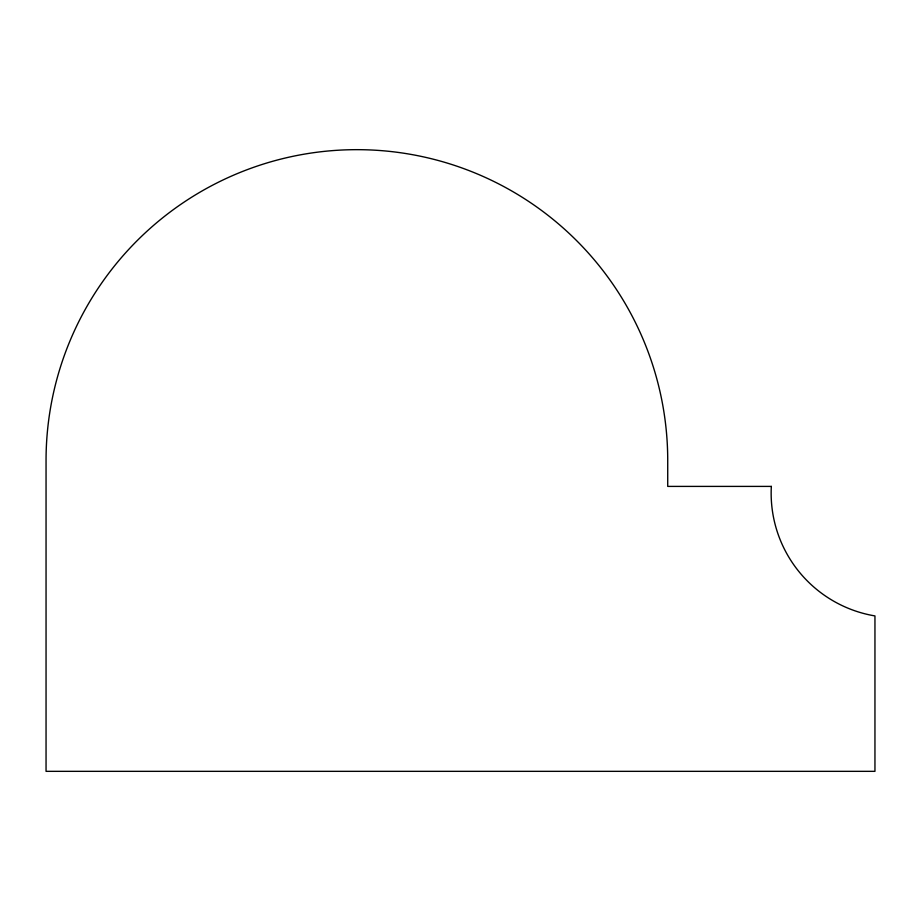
<?xml version="1.0" encoding="UTF-8"?>
<svg xmlns="http://www.w3.org/2000/svg" width="921" height="921" viewBox="0 0 921 921"><rect width="100%" height="100%" fill="white"/><g stroke="black" fill="none" stroke-linecap="round" stroke-linejoin="round"><path stroke-width="1.38" d="M771.338 486.403L667.725 486.403L667.725 460.5A310.838 310.838 0 0 0 356.888 149.663A310.838 310.838 0 0 0 46.05 460.5L46.05 771.338L874.95 771.338L874.95 615.919A124.393 124.393 0 0 1 771.338 486.403"/></g></svg>
